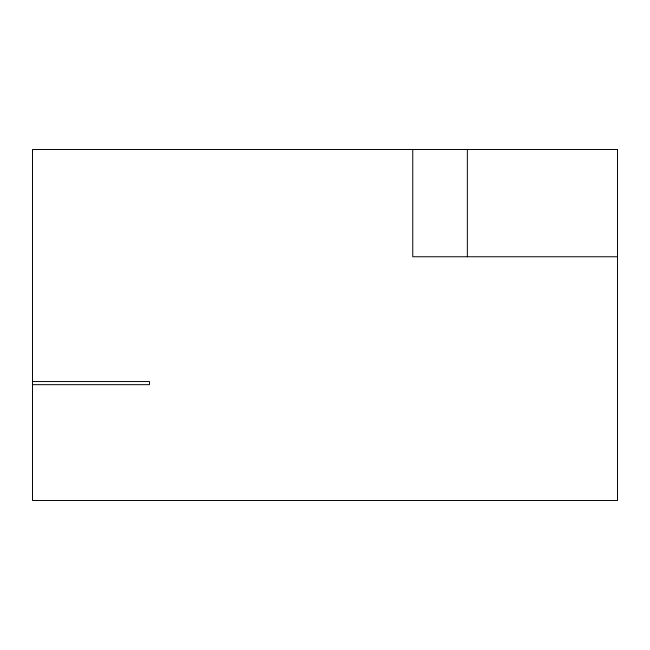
<?xml version="1.0" encoding="UTF-8"?>
<svg xmlns="http://www.w3.org/2000/svg" width="650" height="650" viewBox="0 0 650 650"><rect width="100%" height="100%" fill="white"/><g stroke="black" fill="none" stroke-linecap="round" stroke-linejoin="round"><path stroke-width="0.97" d="M617.5 256.75L412.75 256.75L412.75 149.5M32.5 381.55L149.5 381.55L149.5 384.67L32.5 384.67M467.35 149.5L467.35 256.75M617.5 149.5L32.5 149.5L32.5 500.5L617.5 500.5L617.5 149.5"/></g></svg>
